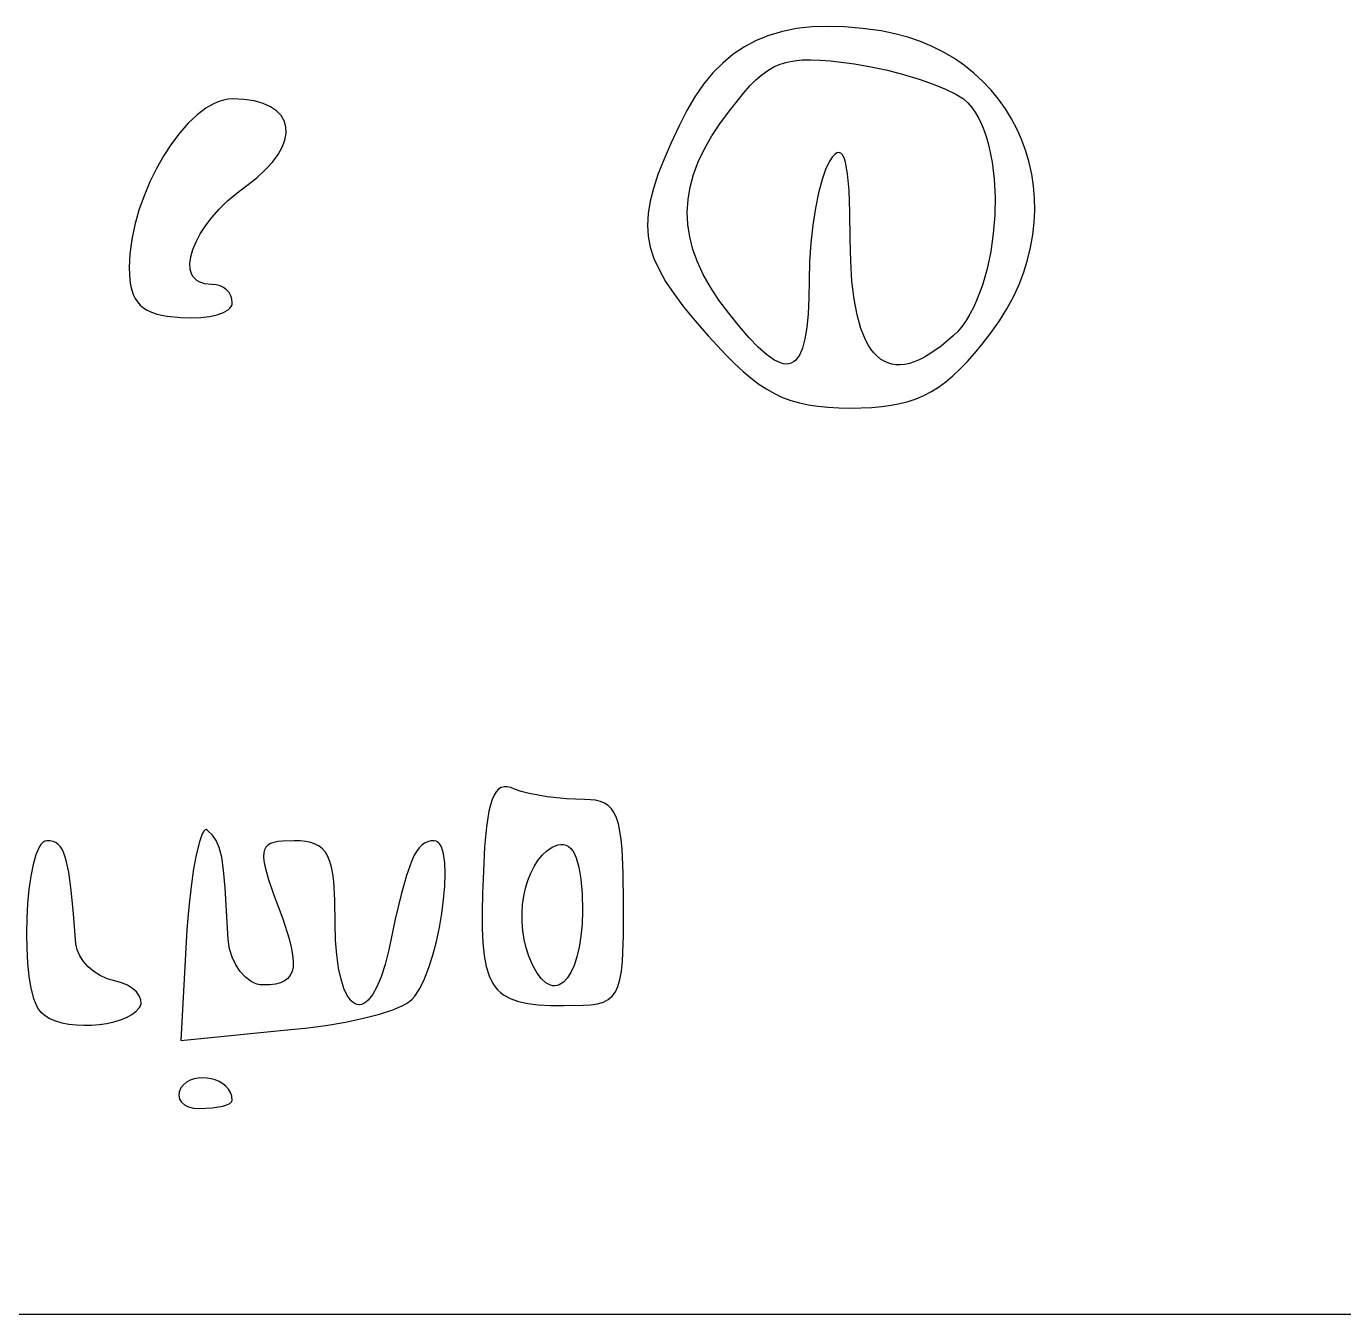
# Model space of a CAD drawing. Extents: x 27 to 7227, y -6929 to 395.
# Drawn here: x 3155 to 3662, y -6929 to -6433 of the extents above; entities that cross this region are included whole.
import ezdxf

# ---------------------------------------------------------------- set-up
doc = ezdxf.new("R2010")
doc.units = 0

msp = doc.modelspace()

# ---------------------------------------------------------------- linework, layer by layer
at = {"layer": 'Layer 1'}
for p, q in [((3446.168541, -6434.707784), (3440.995792, -6436.228815)), ((3451.655225, -6433.626261), (3446.168541, -6434.707784)), ((3457.468633, -6432.976107), (3451.655225, -6433.626261)), ((3463.621555, -6432.749183), (3457.468633, -6432.976107)), ((3470.12678, -6432.93735), (3463.621555, -6432.749183)), ((3476.997098, -6433.532468), (3470.12678, -6432.93735)), ((3484.2453, -6434.5264), (3476.997098, -6433.532468)), ((3489.497684, -6435.57762), (3484.2453, -6434.5264)), ((3494.536128, -6436.936525), (3489.497684, -6435.57762)), ((3431.540938, -6440.621958), (3427.233254, -6443.510348)), ((3436.124187, -6438.197494), (3431.540938, -6440.621958)), ((3440.995792, -6436.228815), (3436.124187, -6438.197494)), ((3499.355981, -6438.589889), (3494.536128, -6436.936525)), ((3503.952593, -6440.524486), (3499.355981, -6438.589889)), ((3508.321313, -6442.72709), (3503.952593, -6440.524486)), ((3427.233254, -6443.510348), (3423.188346, -6446.870802)), ((3447.965219, -6446.527678), (3450.767373, -6445.984493)), ((3450.767373, -6445.984493), (3453.802072, -6445.68083)), ((3453.802072, -6445.68083), (3457.111172, -6445.601572)), ((3457.111172, -6445.601572), (3460.736532, -6445.731605)), ((3460.736532, -6445.731605), (3464.72001, -6446.055814)), ((3464.72001, -6446.055814), (3473.92875, -6447.2263)), ((3512.45749, -6445.184475), (3508.321313, -6442.72709)), ((3516.356472, -6447.883415), (3512.45749, -6445.184475)), ((3419.393423, -6450.711459), (3415.835697, -6455.040458)), ((3423.188346, -6446.870802), (3419.393423, -6450.711459)), ((3438.244882, -6451.397935), (3440.535439, -6449.745513)), ((3440.535439, -6449.745513), (3442.89111, -6448.393073)), ((3442.89111, -6448.393073), (3445.35375, -6447.3255)), ((3445.35375, -6447.3255), (3447.965219, -6446.527678)), ((3473.92875, -6447.2263), (3480.261713, -6448.294452)), ((3480.261713, -6448.294452), (3486.641181, -6449.669563)), ((3486.641181, -6449.669563), (3492.890421, -6451.28652)), ((3520.013609, -6450.810684), (3516.356472, -6447.883415)), ((3523.424251, -6453.953057), (3520.013609, -6450.810684)), ((3415.835697, -6455.040458), (3412.502378, -6459.865939)), ((3431.345303, -6458.306242), (3433.691671, -6455.663184)), ((3433.691671, -6455.663184), (3435.977578, -6453.365453)), ((3435.977578, -6453.365453), (3438.244882, -6451.397935)), ((3492.890421, -6451.28652), (3498.8327, -6453.080213)), ((3498.8327, -6453.080213), (3504.291285, -6454.985529)), ((3504.291285, -6454.985529), (3509.089444, -6456.937356)), ((3526.583745, -6457.297307), (3523.424251, -6453.953057)), ((3230.895509, -6461.137179), (3229.204285, -6461.646256)), ((3232.568712, -6460.825764), (3230.895509, -6461.137179)), ((3234.21895, -6460.72015), (3232.568712, -6460.825764)), ((3238.71132, -6460.920138), (3234.21895, -6460.72015)), ((3242.66186, -6461.501498), (3238.71132, -6460.920138)), ((3412.502378, -6459.865939), (3409.380675, -6465.19604)), ((3426.30375, -6464.6888), (3431.345303, -6458.306242)), ((3509.089444, -6456.937356), (3513.050443, -6458.870584)), ((3513.050443, -6458.870584), (3515.99755, -6460.7201)), ((3515.99755, -6460.7201), (3517.646452, -6462.25927)), ((3529.487442, -6460.830208), (3526.583745, -6457.297307)), ((3532.130689, -6464.538535), (3529.487442, -6460.830208)), ((3224.071895, -6464.278072), (3220.650786, -6466.871713)), ((3225.787536, -6463.224842), (3224.071895, -6464.278072)), ((3227.49998, -6462.344857), (3225.787536, -6463.224842)), ((3229.204285, -6461.646256), (3227.49998, -6462.344857)), ((3246.068245, -6462.436324), (3242.66186, -6461.501498)), ((3248.928151, -6463.696713), (3246.068245, -6462.436324)), ((3251.239251, -6465.254757), (3248.928151, -6463.696713)), ((3252.999221, -6467.082552), (3251.239251, -6465.254757)), ((3409.380675, -6465.19604), (3406.4578, -6471.0389)), ((3422.396809, -6469.853011), (3426.30375, -6464.6888)), ((3517.646452, -6462.25927), (3519.170797, -6464.038687)), ((3519.170797, -6464.038687), (3520.571604, -6466.0428)), ((3520.571604, -6466.0428), (3521.84989, -6468.256058)), ((3534.508838, -6468.409061), (3532.130689, -6464.538535)), ((3217.276186, -6470.060665), (3213.987627, -6473.779818)), ((3220.650786, -6466.871713), (3217.276186, -6470.060665)), ((3254.205735, -6469.152193), (3252.999221, -6467.082552)), ((3254.856469, -6471.435775), (3254.205735, -6469.152193)), ((3254.949096, -6473.905392), (3254.856469, -6471.435775)), ((3406.4578, -6471.0389), (3403.260135, -6477.869296)), ((3419.009605, -6474.93467), (3422.396809, -6469.853011)), ((3521.84989, -6468.256058), (3523.006671, -6470.662908)), ((3523.006671, -6470.662908), (3524.042966, -6473.247801)), ((3536.617235, -6472.42856), (3534.508838, -6468.409061)), ((3213.987627, -6473.779818), (3210.824642, -6477.964059)), ((3253.450732, -6479.291109), (3254.481292, -6476.533138)), ((3254.481292, -6476.533138), (3254.949096, -6473.905392)), ((3416.140975, -6479.944241), (3419.009605, -6474.93467)), ((3524.042966, -6473.247801), (3524.959792, -6475.995183)), ((3524.959792, -6475.995183), (3525.758166, -6478.889505)), ((3538.451231, -6476.583807), (3536.617235, -6472.42856)), ((3210.824642, -6477.964059), (3207.826762, -6482.548275)), ((3251.85509, -6482.1514), (3253.450732, -6479.291109)), ((3403.260135, -6477.869296), (3400.521743, -6484.12182)), ((3413.789757, -6484.892189), (3416.140975, -6479.944241)), ((3467.19956, -6481.489063), (3466.340116, -6482.084573)), ((3467.988077, -6481.320272), (3467.19956, -6481.489063)), ((3468.706832, -6481.584014), (3467.988077, -6481.320272)), ((3469.356986, -6482.286104), (3468.706832, -6481.584014)), ((3525.758166, -6478.889505), (3527.003629, -6485.056759)), ((3540.006175, -6480.861575), (3538.451231, -6476.583807)), ((3541.277415, -6485.248639), (3540.006175, -6480.861575)), ((3207.826762, -6482.548275), (3205.033522, -6487.467355)), ((3246.95926, -6488.067318), (3249.692041, -6485.086105)), ((3249.692041, -6485.086105), (3251.85509, -6482.1514)), ((3400.521743, -6484.12182), (3398.255412, -6489.869723)), ((3411.954787, -6489.788978), (3413.789757, -6484.892189)), ((3464.4038, -6484.5325), (3462.92327, -6487.552471)), ((3465.408584, -6483.10099), (3464.4038, -6484.5325)), ((3466.340116, -6482.084573), (3465.408584, -6483.10099)), ((3469.939702, -6483.432353), (3469.356986, -6482.286104)), ((3470.456144, -6485.028575), (3469.939702, -6483.432353)), ((3471.294852, -6489.594193), (3470.456144, -6485.028575)), ((3527.003629, -6485.056759), (3527.787493, -6491.625153)), ((3542.260302, -6489.731772), (3541.277415, -6485.248639)), ((3205.033522, -6487.467355), (3202.484453, -6492.656185)), ((3239.7752, -6494.05765), (3243.654421, -6491.067135)), ((3243.654421, -6491.067135), (3246.95926, -6488.067318)), ((3398.255412, -6489.869723), (3396.473934, -6495.186256)), ((3410.634904, -6494.645073), (3411.954787, -6489.788978)), ((3461.489249, -6491.725859), (3460.148246, -6496.866631)), ((3462.92327, -6487.552471), (3461.489249, -6491.725859)), ((3471.882413, -6496.029466), (3471.294852, -6489.594193)), ((3527.787493, -6491.625153), (3528.117897, -6498.470274)), ((3542.950183, -6494.297749), (3542.260302, -6489.731772)), ((3202.484453, -6492.656185), (3200.219087, -6498.049654)), ((3235.917499, -6496.970836), (3239.7752, -6494.05765)), ((3396.473934, -6495.186256), (3395.190099, -6500.144671)), ((3409.828943, -6499.470938), (3410.634904, -6494.645073)), ((3472.228129, -6504.380899), (3471.882413, -6496.029466)), ((3543.342407, -6498.933343), (3542.950183, -6494.297749)), ((3200.219087, -6498.049654), (3198.276958, -6503.58265)), ((3229.211333, -6503.173935), (3232.391171, -6500.024713)), ((3232.391171, -6500.024713), (3235.917499, -6496.970836)), ((3395.190099, -6500.144671), (3394.416696, -6504.81822)), ((3409.535744, -6504.277038), (3409.828943, -6499.470938)), ((3460.148246, -6496.866631), (3458.946769, -6502.78875)), ((3528.117897, -6498.470274), (3528.002981, -6505.467713)), ((3543.432325, -6503.625329), (3543.342407, -6498.933343)), ((3198.276958, -6503.58265), (3196.697597, -6509.19006)), ((3223.951587, -6509.577029), (3226.3931, -6506.373156)), ((3226.3931, -6506.373156), (3229.211333, -6503.173935)), ((3394.416696, -6504.81822), (3394.166517, -6509.280154)), ((3409.754142, -6509.073836), (3409.535744, -6504.277038)), ((3458.946769, -6502.78875), (3457.931327, -6509.306182)), ((3472.3413, -6514.695), (3472.228129, -6504.380899)), ((3528.002981, -6505.467713), (3527.450884, -6512.493057)), ((3543.215285, -6508.360481), (3543.432325, -6503.625329)), ((3196.697597, -6509.19006), (3195.520537, -6514.806771)), ((3221.90191, -6512.740209), (3223.951587, -6509.577029)), ((3394.166517, -6509.280154), (3394.45235, -6513.603725)), ((3410.482975, -6513.871797), (3409.754142, -6509.073836)), ((3457.931327, -6509.306182), (3457.148429, -6516.232891)), ((3542.686637, -6513.125573), (3543.215285, -6508.360481)), ((3195.520537, -6514.806771), (3194.78531, -6520.367672)), ((3219.038525, -6518.7631), (3220.259184, -6515.817348)), ((3220.259184, -6515.817348), (3221.90191, -6512.740209)), ((3394.45235, -6513.603725), (3395.286986, -6517.862184)), ((3411.721081, -6518.681386), (3410.482975, -6513.871797)), ((3457.148429, -6516.232891), (3456.644584, -6523.382842)), ((3472.507956, -6523.215216), (3472.3413, -6514.695)), ((3527.450884, -6512.493057), (3526.469744, -6519.421896)), ((3541.841728, -6517.907378), (3542.686637, -6513.125573)), ((3194.78531, -6520.367672), (3194.53145, -6525.80765)), ((3217.923868, -6524.07906), (3218.255048, -6521.53212)), ((3218.255048, -6521.53212), (3219.038525, -6518.7631)), ((3395.286986, -6517.862184), (3396.683216, -6522.128783)), ((3396.683216, -6522.128783), (3398.653829, -6526.476773)), ((3413.467296, -6523.513067), (3411.721081, -6518.681386)), ((3526.469744, -6519.421896), (3525.067701, -6526.129819)), ((3540.675909, -6522.692671), (3541.841728, -6517.907378)), ((3194.53145, -6525.80765), (3194.765544, -6530.467818)), ((3218.060101, -6526.358575), (3217.923868, -6524.07906)), ((3218.678862, -6528.325319), (3218.060101, -6526.358575)), ((3398.653829, -6526.476773), (3401.211616, -6530.979406)), ((3415.720458, -6528.377305), (3413.467296, -6523.513067)), ((3456.644584, -6523.382842), (3456.4663, -6530.57)), ((3473.004825, -6530.915715), (3472.507956, -6523.215216)), ((3525.067701, -6526.129819), (3523.252893, -6532.492414)), ((3539.184528, -6527.468226), (3540.675909, -6522.692671)), ((3194.765544, -6530.467818), (3195.070371, -6532.50839)), ((3219.173915, -6529.17723), (3218.678862, -6528.325319)), ((3219.795268, -6529.933944), (3219.173915, -6529.17723)), ((3220.54481, -6530.589792), (3219.795268, -6529.933944)), ((3221.424432, -6531.139105), (3220.54481, -6530.589792)), ((3222.436022, -6531.576216), (3221.424432, -6531.139105)), ((3223.581471, -6531.895456), (3222.436022, -6531.576216)), ((3226.2815, -6532.15765), (3223.581471, -6531.895456)), ((3227.989923, -6532.301827), (3226.2815, -6532.15765)), ((3229.530914, -6532.715755), (3227.989923, -6532.301827)), ((3401.211616, -6530.979406), (3404.369366, -6535.709934)), ((3418.479405, -6533.284563), (3415.720458, -6528.377305)), ((3456.4663, -6530.57), (3456.371538, -6537.444783)), ((3473.827256, -6537.795334), (3473.004825, -6530.915715)), ((3535.206479, -6536.937218), (3537.362935, -6532.220817)), ((3537.362935, -6532.220817), (3539.184528, -6527.468226)), ((3195.070371, -6532.50839), (3195.511236, -6534.365253)), ((3195.511236, -6534.365253), (3196.096278, -6536.045385)), ((3196.096278, -6536.045385), (3196.833638, -6537.555761)), ((3230.88587, -6533.371529), (3229.530914, -6532.715755)), ((3232.036187, -6534.241244), (3230.88587, -6533.371529)), ((3232.963263, -6535.296993), (3232.036187, -6534.241244)), ((3233.648492, -6536.510873), (3232.963263, -6535.296993)), ((3234.073272, -6537.854977), (3233.648492, -6536.510873)), ((3404.369366, -6535.709934), (3408.13987, -6540.741608)), ((3421.742973, -6538.245307), (3418.479405, -6533.284563)), ((3456.371538, -6537.444783), (3456.080277, -6543.487057)), ((3523.252893, -6532.492414), (3521.03346, -6538.385271)), ((3532.710508, -6541.604202), (3535.206479, -6536.937218)), ((3196.833638, -6537.555761), (3197.731453, -6538.903358)), ((3197.731453, -6538.903358), (3198.797862, -6540.09515)), ((3198.797862, -6540.09515), (3200.041006, -6541.138114)), ((3200.041006, -6541.138114), (3201.469023, -6542.039226)), ((3201.469023, -6542.039226), (3203.090052, -6542.805462)), ((3230.870401, -6543.012801), (3232.681152, -6541.955502)), ((3232.681152, -6541.955502), (3233.340029, -6541.355926)), ((3233.340029, -6541.355926), (3233.822173, -6540.712167)), ((3233.822173, -6540.712167), (3234.11828, -6540.02655)), ((3234.219, -6539.3014), (3234.073272, -6537.854977)), ((3234.11828, -6540.02655), (3234.21905, -6539.3014)), ((3234.21905, -6539.3014), (3234.219, -6539.3014)), ((3408.13987, -6540.741608), (3412.535918, -6546.147679)), ((3425.51, -6543.27), (3421.742973, -6538.245307)), ((3474.970597, -6543.852911), (3473.827256, -6537.795334)), ((3519.774553, -6541.116669), (3518.417541, -6543.683978)), ((3521.03346, -6538.385271), (3519.774553, -6541.116669)), ((3529.870372, -6546.208545), (3532.710508, -6541.604202)), ((3203.090052, -6542.805462), (3204.912233, -6543.443797)), ((3204.912233, -6543.443797), (3206.943704, -6543.961207)), ((3206.943704, -6543.961207), (3209.192604, -6544.364669)), ((3209.192604, -6544.364669), (3214.37525, -6544.85765)), ((3214.37525, -6544.85765), (3218.418416, -6545.009579)), ((3218.418416, -6545.009579), (3222.16393, -6544.882455)), ((3222.16393, -6544.882455), (3225.537375, -6544.494881)), ((3225.537375, -6544.494881), (3228.464337, -6543.865462)), ((3228.464337, -6543.865462), (3230.870401, -6543.012801)), ((3412.535918, -6546.147679), (3417.5703, -6552.0014)), ((3429.651035, -6548.394502), (3425.51, -6543.27)), ((3425.51, -6543.27), (3425.51, -6543.27)), ((3456.080277, -6543.487057), (3455.582051, -6548.701474)), ((3476.430198, -6549.087282), (3474.970597, -6543.852911)), ((3516.963442, -6546.071647), (3515.413275, -6548.264125)), ((3518.417541, -6543.683978), (3516.963442, -6546.071647)), ((3526.681419, -6550.737019), (3529.870372, -6546.208545)), ((3417.5703, -6552.0014), (3424.611745, -6559.576129)), ((3433.449067, -6552.751608), (3429.651035, -6548.394502)), ((3455.582051, -6548.701474), (3454.866397, -6553.092684)), ((3478.201407, -6553.497285), (3476.430198, -6549.087282)), ((3512.0288, -6552.0013), (3507.3973, -6555.898922)), ((3513.768055, -6550.24586), (3512.0288, -6552.0013)), ((3515.413275, -6548.264125), (3513.768055, -6550.24586)), ((3523.139, -6555.1764), (3526.681419, -6550.737019)), ((3436.91456, -6556.336667), (3433.449067, -6552.751608)), ((3440.057978, -6559.145028), (3436.91456, -6556.336667)), ((3453.922849, -6556.665339), (3452.740943, -6559.424088)), ((3454.866397, -6553.092684), (3453.922849, -6556.665339)), ((3479.202412, -6555.392786), (3478.201407, -6553.497285)), ((3480.279575, -6557.081758), (3479.202412, -6555.392786)), ((3481.432315, -6558.564057), (3480.279575, -6557.081758)), ((3507.3973, -6555.898922), (3503.0309, -6558.960549)), ((3520.214085, -6558.722798), (3523.1391, -6555.1763)), ((3523.1391, -6555.1763), (3523.139, -6555.1764)), ((3424.611745, -6559.576129), (3427.884806, -6562.818177)), ((3427.884806, -6562.818177), (3431.039267, -6565.718384)), ((3442.889787, -6561.17204), (3440.057978, -6559.145028)), ((3445.42045, -6562.413053), (3442.889787, -6561.17204)), ((3446.576123, -6562.737356), (3445.42045, -6562.413053)), ((3447.660433, -6562.863415), (3446.576123, -6562.737356)), ((3448.67469, -6562.790648), (3447.660433, -6562.863415)), ((3449.6202, -6562.518475), (3448.67469, -6562.790648)), ((3450.498273, -6562.046314), (3449.6202, -6562.518475)), ((3451.310215, -6561.373583), (3450.498273, -6562.046314)), ((3452.057336, -6560.499702), (3451.310215, -6561.373583)), ((3452.740943, -6559.424088), (3452.057336, -6560.499702)), ((3482.66005, -6559.839538), (3481.432315, -6558.564057)), ((3483.962199, -6560.908054), (3482.66005, -6559.839538)), ((3485.338181, -6561.769461), (3483.962199, -6560.908054)), ((3486.787414, -6562.423614), (3485.338181, -6561.769461)), ((3488.309318, -6562.870366), (3486.787414, -6562.423614)), ((3495.112003, -6562.58047), (3493.305234, -6562.964771)), ((3496.988536, -6561.988043), (3495.112003, -6562.58047)), ((3498.93425, -6561.187344), (3496.988536, -6561.988043)), ((3500.948565, -6560.178228), (3498.93425, -6561.187344)), ((3503.0309, -6558.960549), (3500.948565, -6560.178228)), ((3514.596598, -6564.815851), (3517.375111, -6561.930943)), ((3517.375111, -6561.930943), (3520.214085, -6558.722798)), ((3431.039267, -6565.718384), (3434.110012, -6568.29303)), ((3489.903309, -6563.109573), (3488.309318, -6562.870366)), ((3491.568809, -6563.14109), (3489.903309, -6563.109573)), ((3493.305234, -6562.964771), (3491.568809, -6563.14109)), ((3509.118638, -6569.676418), (3511.852967, -6567.392638)), ((3511.852967, -6567.392638), (3514.596598, -6564.815851)), ((3434.110012, -6568.29303), (3437.131921, -6570.558391)), ((3437.131921, -6570.558391), (3440.139878, -6572.530747)), ((3440.139878, -6572.530747), (3443.168762, -6574.226375)), ((3503.575565, -6573.425421), (3506.368031, -6571.682307)), ((3506.368031, -6571.682307), (3509.118638, -6569.676418)), ((3443.168762, -6574.226375), (3446.253458, -6575.661554)), ((3446.253458, -6575.661554), (3449.428846, -6576.852562)), ((3449.428846, -6576.852562), (3452.729808, -6577.815677)), ((3452.729808, -6577.815677), (3456.191227, -6578.567178)), ((3491.475529, -6578.072432), (3494.691224, -6577.229265)), ((3494.691224, -6577.229265), (3497.762742, -6576.183784)), ((3497.762742, -6576.183784), (3500.715662, -6574.920875)), ((3500.715662, -6574.920875), (3503.575565, -6573.425421)), ((3456.191227, -6578.567178), (3459.847983, -6579.123343)), ((3459.847983, -6579.123343), (3463.73496, -6579.500449)), ((3463.73496, -6579.500449), (3467.887038, -6579.714775)), ((3467.887038, -6579.714775), (3472.3391, -6579.7826)), ((3472.3391, -6579.7826), (3480.707581, -6579.539204)), ((3480.707581, -6579.539204), (3484.509287, -6579.212286)), ((3484.509287, -6579.212286), (3488.090077, -6578.7284)), ((3488.090077, -6578.7284), (3491.475529, -6578.072432)), ((3335.075546, -6728.919346), (3334.326175, -6730.5956)), ((3335.912121, -6727.603535), (3335.075546, -6728.919346)), ((3336.839389, -6726.636539), (3335.912121, -6727.603535)), ((3337.860837, -6726.006733), (3336.839389, -6726.636539)), ((3338.979955, -6725.702488), (3337.860837, -6726.006733)), ((3340.200229, -6725.712177), (3338.979955, -6725.702488)), ((3341.525148, -6726.024174), (3340.200229, -6725.712177)), ((3342.9582, -6726.62685), (3341.525148, -6726.024174)), ((3345.582846, -6727.481061), (3342.9582, -6726.62685)), ((3348.626071, -6728.251557), (3345.582846, -6727.481061)), ((3355.558981, -6729.504194), (3348.626071, -6728.251557)), ((3362.938376, -6730.310346), (3355.558981, -6729.504194)), ((3369.9457, -6730.5956), (3362.938376, -6730.310346)), ((3333.075095, -6735.075947), (3332.130975, -6741.137592)), ((3333.660521, -6732.643925), (3333.075095, -6735.075947)), ((3334.326175, -6730.5956), (3333.660521, -6732.643925)), ((3372.207974, -6730.666332), (3369.9457, -6730.5956)), ((3374.240028, -6730.901006), (3372.207974, -6730.666332)), ((3376.05349, -6731.333341), (3374.240028, -6730.901006)), ((3377.659987, -6731.997058), (3376.05349, -6731.333341)), ((3379.071146, -6732.925874), (3377.659987, -6731.997058)), ((3380.298594, -6734.153509), (3379.071146, -6732.925874)), ((3381.353959, -6735.713682), (3380.298594, -6734.153509)), ((3382.248869, -6737.640113), (3381.353959, -6735.713682)), ((3382.994949, -6739.966519), (3382.248869, -6737.640113)), ((3383.603828, -6742.726621), (3382.994949, -6739.966519)), ((3222.667368, -6743.766939), (3221.549607, -6746.883028)), ((3223.208226, -6742.798394), (3222.667368, -6743.766939)), ((3223.729319, -6742.250753), (3223.208226, -6742.798394)), ((3224.224831, -6742.144945), (3223.729319, -6742.250753)), ((3224.68895, -6742.5019), (3224.224831, -6742.144945)), ((3226.560154, -6744.309539), (3224.68895, -6742.5019)), ((3228.049985, -6746.396228), (3226.560154, -6744.309539)), ((3332.130975, -6741.137592), (3331.465912, -6748.873554)), ((3384.087133, -6745.954136), (3383.603828, -6742.726621)), ((3159.809439, -6748.975871), (3158.566492, -6751.870266)), ((3160.492392, -6747.909464), (3159.809439, -6748.975871)), ((3161.215167, -6747.123273), (3160.492392, -6747.909464)), ((3161.976894, -6746.637063), (3161.215167, -6747.123273)), ((3162.7767, -6746.4706), (3161.976894, -6746.637063)), ((3164.052591, -6746.541332), (3162.7767, -6746.4706)), ((3165.207559, -6746.776006), (3164.052591, -6746.541332)), ((3166.250907, -6747.208341), (3165.207559, -6746.776006)), ((3167.191934, -6747.872058), (3166.250907, -6747.208341)), ((3168.039945, -6748.800874), (3167.191934, -6747.872058)), ((3168.804239, -6750.028509), (3168.039945, -6748.800874)), ((3169.494119, -6751.588682), (3168.804239, -6750.028509)), ((3221.549607, -6746.883028), (3220.422544, -6751.431588)), ((3229.223557, -6749.115434), (3228.049985, -6746.396228)), ((3230.145981, -6752.820625), (3229.223557, -6749.115434)), ((3246.616325, -6749.943256), (3246.321966, -6751.132525)), ((3247.143229, -6748.967928), (3246.616325, -6749.943256)), ((3247.910816, -6748.186774), (3247.143229, -6748.967928)), ((3248.927227, -6747.580028), (3247.910816, -6748.186774)), ((3250.2006, -6747.127924), (3248.927227, -6747.580028)), ((3251.739075, -6746.810696), (3250.2006, -6747.127924)), ((3253.55079, -6746.608576), (3251.739075, -6746.810696)), ((3258.0265, -6746.4706), (3253.55079, -6746.608576)), ((3260.428485, -6746.539394), (3258.0265, -6746.4706)), ((3262.582811, -6746.760503), (3260.428485, -6746.539394)), ((3264.502268, -6747.156019), (3262.582811, -6746.760503)), ((3266.199645, -6747.748034), (3264.502268, -6747.156019)), ((3267.687732, -6748.558641), (3266.199645, -6747.748034)), ((3268.97932, -6749.60993), (3267.687732, -6748.558641)), ((3270.087198, -6750.923994), (3268.97932, -6749.60993)), ((3305.220532, -6750.572673), (3304.239587, -6752.30086)), ((3306.224731, -6749.193301), (3305.220532, -6750.572673)), ((3307.263812, -6748.132513), (3306.224731, -6749.193301)), ((3308.349402, -6747.36008), (3307.263812, -6748.132513)), ((3309.493128, -6746.845771), (3308.349402, -6747.36008)), ((3310.706618, -6746.559354), (3309.493128, -6746.845771)), ((3312.0015, -6746.4706), (3310.706618, -6746.559354)), ((3312.843745, -6746.625678), (3312.0015, -6746.4706)), ((3313.586287, -6747.078702), (3312.843745, -6746.625678)), ((3314.231742, -6747.811361), (3313.586287, -6747.078702)), ((3314.782726, -6748.805341), (3314.231742, -6747.811361)), ((3315.241855, -6750.04233), (3314.782726, -6748.805341)), ((3315.611745, -6751.504014), (3315.241855, -6750.04233)), ((3331.465912, -6748.873554), (3331.052, -6758.37685)), ((3353.631587, -6752.058404), (3355.466165, -6750.355022)), ((3355.466165, -6750.355022), (3357.465849, -6749.00976)), ((3357.465849, -6749.00976), (3359.6225, -6748.0575)), ((3359.6225, -6748.0575), (3360.775918, -6747.871852)), ((3360.775918, -6747.871852), (3361.854922, -6747.911772)), ((3361.854922, -6747.911772), (3362.859512, -6748.179586)), ((3362.859512, -6748.179586), (3363.789688, -6748.677617)), ((3363.789688, -6748.677617), (3364.645449, -6749.408193)), ((3364.645449, -6749.408193), (3365.426797, -6750.373638)), ((3365.426797, -6750.373638), (3366.13373, -6751.576277)), ((3384.456491, -6749.682786), (3384.087133, -6745.954136)), ((3384.899876, -6758.778362), (3384.456491, -6749.682786)), ((3157.493302, -6755.648327), (3156.596845, -6760.151924)), ((3158.566492, -6751.870266), (3157.493302, -6755.648327)), ((3170.118888, -6753.515113), (3169.494119, -6751.588682)), ((3171.210294, -6758.601621), (3170.118888, -6753.515113)), ((3220.422544, -6751.431588), (3219.332688, -6757.245186)), ((3230.88237, -6757.865269), (3230.145981, -6752.820625)), ((3246.321966, -6751.132525), (3246.252012, -6752.5555)), ((3246.252012, -6752.5555), (3246.398324, -6754.231948)), ((3246.398324, -6754.231948), (3246.752763, -6756.181635)), ((3271.024156, -6752.522925), (3270.087198, -6750.923994)), ((3271.802985, -6754.428814), (3271.024156, -6752.522925)), ((3272.436473, -6756.663754), (3271.802985, -6754.428814)), ((3303.270269, -6754.408094), (3301.320003, -6759.880622)), ((3304.239587, -6752.30086), (3303.270269, -6754.408094)), ((3316.094273, -6755.028217), (3315.611745, -6751.504014)), ((3316.251241, -6759.231449), (3316.094273, -6755.028217)), ((3350.490305, -6756.400002), (3351.970254, -6754.085025)), ((3351.970254, -6754.085025), (3353.631587, -6752.058404)), ((3366.13373, -6751.576277), (3366.76625, -6753.018437)), ((3366.76625, -6753.018437), (3367.808047, -6756.63062)), ((3156.596845, -6760.151924), (3155.884097, -6765.222928)), ((3172.152872, -6765.557786), (3171.210294, -6758.601621)), ((3219.332688, -6757.245186), (3218.326548, -6764.156392)), ((3231.497837, -6764.602834), (3230.88237, -6757.865269)), ((3246.752763, -6756.181635), (3248.053463, -6760.979792)), ((3272.937412, -6759.249837), (3272.436473, -6756.663754)), ((3273.31859, -6762.209153), (3272.937412, -6759.249837)), ((3301.320003, -6759.880622), (3299.276716, -6767.232102)), ((3316.103575, -6763.967206), (3316.251241, -6759.231449)), ((3331.052, -6758.37685), (3330.684581, -6766.543019)), ((3348.107118, -6761.755496), (3349.19988, -6758.968453)), ((3349.19988, -6758.968453), (3350.490305, -6756.400002)), ((3367.808047, -6756.63062), (3368.552188, -6761.228789)), ((3385.027, -6770.2831), (3384.899876, -6758.778362)), ((3155.884097, -6765.222928), (3155.362036, -6770.703209)), ((3173.021036, -6774.653362), (3172.152872, -6765.557786)), ((3218.326548, -6764.156392), (3217.450632, -6771.997774)), ((3232.62645, -6784.5706), (3231.497837, -6764.602834)), ((3248.053463, -6760.979792), (3250.089, -6767.1081)), ((3273.772826, -6769.335857), (3273.31859, -6762.209153)), ((3315.672206, -6769.088987), (3316.103575, -6763.967206)), ((3346.547135, -6767.845832), (3347.220156, -6764.72625)), ((3347.220156, -6764.72625), (3348.107118, -6761.755496)), ((3368.552188, -6761.228789), (3368.998672, -6766.831548)), ((3155.362036, -6770.703209), (3155.037638, -6776.434637)), ((3250.089, -6767.1081), (3253.694979, -6776.585027)), ((3273.9015, -6778.2206), (3273.772826, -6769.335857)), ((3299.276716, -6767.232102), (3297.047388, -6776.70438)), ((3314.978063, -6774.450287), (3315.672206, -6769.088987)), ((3330.684581, -6766.543019), (3330.493895, -6773.811569)), ((3346.096194, -6771.079359), (3346.547135, -6767.845832)), ((3368.998672, -6766.831548), (3369.1475, -6773.4575)), ((3384.949583, -6783.155233), (3385.0271, -6770.28315)), ((3385.0271, -6770.28315), (3385.027, -6770.2831)), ((3173.8892, -6786.1581), (3173.021036, -6774.653362)), ((3217.450632, -6771.997774), (3216.75145, -6780.6019)), ((3314.042073, -6779.904606), (3314.978063, -6774.450287)), ((3330.493895, -6773.811569), (3330.507847, -6780.23366)), ((3345.875471, -6774.391951), (3346.096194, -6771.079359)), ((3345.893105, -6777.748725), (3345.875471, -6774.391951)), ((3369.1475, -6773.4575), (3369.002935, -6778.598078)), ((3155.037638, -6776.434637), (3154.917877, -6782.259084)), ((3216.75145, -6780.6019), (3214.3702, -6823.4644)), ((3253.694979, -6776.585027), (3256.166141, -6784.285325)), ((3274.054785, -6784.711094), (3273.9015, -6778.2206)), ((3297.047388, -6776.70438), (3294.539, -6788.5393)), ((3312.885167, -6785.305439), (3314.042073, -6779.904606)), ((3330.507847, -6780.23366), (3330.754345, -6785.860452)), ((3346.157237, -6781.114799), (3345.893105, -6777.748725)), ((3369.002935, -6778.598078), (3368.586294, -6783.29101)), ((3154.917877, -6782.259084), (3155.009732, -6788.018417)), ((3233.17372, -6788.055659), (3232.62645, -6784.5706)), ((3256.166141, -6784.285325), (3256.970353, -6787.518654)), ((3274.495262, -6790.481863), (3274.054785, -6784.711094)), ((3311.528273, -6790.506284), (3312.885167, -6785.305439)), ((3330.754345, -6785.860452), (3331.261291, -6790.743103)), ((3346.676003, -6784.455291), (3346.157237, -6781.114799)), ((3347.457545, -6787.735318), (3346.676003, -6784.455291)), ((3368.586294, -6783.29101), (3367.923156, -6787.51653)), ((3384.555803, -6792.892623), (3384.949583, -6783.155233)), ((3155.009732, -6788.018417), (3155.320178, -6793.554509)), ((3174.439571, -6788.530048), (3173.8892, -6786.1581)), ((3175.464327, -6790.846186), (3174.439571, -6788.530048)), ((3176.91696, -6793.050703), (3175.464327, -6790.846186)), ((3234.176772, -6791.317475), (3233.17372, -6788.055659)), ((3256.970353, -6787.518654), (3257.483884, -6790.367123)), ((3257.483884, -6790.367123), (3257.70441, -6792.8505)), ((3275.193863, -6795.520117), (3274.495262, -6790.481863)), ((3294.539, -6788.5393), (3293.129977, -6794.187591)), ((3309.99232, -6795.360639), (3311.528273, -6790.506284)), ((3331.261291, -6790.743103), (3332.056592, -6794.932774)), ((3348.51, -6790.92), (3347.457545, -6787.735318)), ((3350.049828, -6794.569592), (3348.51, -6790.92)), ((3348.51, -6790.92), (3348.51, -6790.92)), ((3367.923156, -6787.51653), (3367.039102, -6791.25487)), ((3155.320178, -6793.554509), (3155.856192, -6798.70923)), ((3178.750963, -6795.087788), (3176.91696, -6793.050703)), ((3180.919826, -6796.90163), (3178.750963, -6795.087788)), ((3235.570494, -6794.281635), (3234.176772, -6791.317475)), ((3237.289775, -6796.873725), (3235.570494, -6794.281635)), ((3257.629606, -6794.98855), (3257.257146, -6796.801039)), ((3257.70441, -6792.8505), (3257.629606, -6794.98855)), ((3276.12152, -6799.813066), (3275.193863, -6795.520117)), ((3293.129977, -6794.187591), (3291.601195, -6798.937103)), ((3308.298238, -6799.722001), (3309.99232, -6795.360639)), ((3332.056592, -6794.932774), (3333.168154, -6798.480624)), ((3351.675698, -6797.494807), (3350.049828, -6794.569592)), ((3365.95971, -6794.486265), (3364.710562, -6797.190948)), ((3367.039102, -6791.25487), (3365.95971, -6794.486265)), ((3384.164738, -6796.722428), (3384.555803, -6792.892623)), ((3155.856192, -6798.70923), (3156.62475, -6803.324449)), ((3183.377042, -6798.43642), (3180.919826, -6796.90163)), ((3186.076103, -6799.636347), (3183.377042, -6798.43642)), ((3188.9705, -6800.4456), (3186.076103, -6799.636347)), ((3191.528483, -6801.182006), (3188.9705, -6800.4456)), ((3193.807414, -6802.169555), (3191.528483, -6801.182006)), ((3239.269503, -6799.01933), (3237.289775, -6796.873725)), ((3241.444566, -6800.644038), (3239.269503, -6799.01933)), ((3242.585, -6801.2378), (3241.444566, -6800.644038)), ((3243.749852, -6801.673432), (3242.585, -6801.2378)), ((3252.744246, -6801.190705), (3250.848629, -6801.67188)), ((3254.33058, -6800.4828), (3252.744246, -6801.190705)), ((3255.609959, -6799.528398), (3254.33058, -6800.4828)), ((3256.584706, -6798.307733), (3255.609959, -6799.528398)), ((3257.257146, -6796.801039), (3256.584706, -6798.307733)), ((3277.249164, -6803.347921), (3276.12152, -6799.813066)), ((3291.601195, -6798.937103), (3289.98172, -6802.800625)), ((3306.466954, -6803.443867), (3308.298238, -6799.722001)), ((3333.168154, -6798.480624), (3334.623881, -6801.437812)), ((3353.362029, -6799.715412), (3351.675698, -6797.494807)), ((3355.083242, -6801.251173), (3353.362029, -6799.715412)), ((3356.813757, -6802.121858), (3355.083242, -6801.251173)), ((3361.805313, -6800.941112), (3360.200372, -6801.947061)), ((3363.317236, -6799.349153), (3361.805313, -6800.941112)), ((3364.710562, -6797.190948), (3363.317236, -6799.349153)), ((3382.843104, -6802.577497), (3383.603915, -6799.932503)), ((3383.603915, -6799.932503), (3384.164738, -6796.722428)), ((3156.62475, -6803.324449), (3157.632828, -6807.242037)), ((3195.751481, -6803.361739), (3193.807414, -6802.169555)), ((3197.304875, -6804.71205), (3195.751481, -6803.361739)), ((3198.411784, -6806.17398), (3197.304875, -6804.71205)), ((3199.016398, -6807.70102), (3198.411784, -6806.17398)), ((3244.930981, -6801.941633), (3243.749852, -6801.673432)), ((3246.12025, -6802.0331), (3244.930981, -6801.941633)), ((3248.641406, -6801.946089), (3246.12025, -6802.0331)), ((3250.848629, -6801.67188), (3248.641406, -6801.946089)), ((3278.547728, -6806.111892), (3277.249164, -6803.347921)), ((3279.988144, -6808.09219), (3278.547728, -6806.111892)), ((3288.300621, -6805.790947), (3286.586966, -6807.920858)), ((3289.98172, -6802.800625), (3288.300621, -6805.790947)), ((3303.508559, -6807.507136), (3304.519399, -6806.379734)), ((3304.519399, -6806.379734), (3306.466954, -6803.443867)), ((3334.623881, -6801.437812), (3335.489527, -6802.710896)), ((3335.489527, -6802.710896), (3336.451679, -6803.855499)), ((3336.451679, -6803.855499), (3337.513825, -6804.878016)), ((3337.513825, -6804.878016), (3338.679454, -6805.784843)), ((3338.679454, -6805.784843), (3341.33511, -6807.277004)), ((3357.674508, -6802.313973), (3356.813757, -6802.121858)), ((3358.527993, -6802.347231), (3357.674508, -6802.313973)), ((3359.371013, -6802.224104), (3358.527993, -6802.347231)), ((3360.200372, -6801.947061), (3359.371013, -6802.224104)), ((3379.058438, -6807.668465), (3380.600596, -6806.39083)), ((3380.600596, -6806.39083), (3381.852075, -6804.712056)), ((3381.852075, -6804.712056), (3382.843104, -6802.577497)), ((3157.632828, -6807.242037), (3158.887403, -6810.303864)), ((3158.887403, -6810.303864), (3159.609306, -6811.464451)), ((3159.609306, -6811.464451), (3160.39545, -6812.3518)), ((3197.230419, -6812.177392), (3198.49545, -6810.7643)), ((3198.49545, -6810.7643), (3198.4955, -6810.7644)), ((3198.4955, -6810.7644), (3198.859431, -6810.011927)), ((3198.859431, -6810.011927), (3199.062907, -6809.246663)), ((3199.062907, -6809.246663), (3199.016398, -6807.70102)), ((3280.752463, -6808.784465), (3279.988144, -6808.09219)), ((3281.541344, -6809.276025), (3280.752463, -6808.784465)), ((3282.351154, -6809.565272), (3281.541344, -6809.276025)), ((3283.178259, -6809.650608), (3282.351154, -6809.565272)), ((3284.019027, -6809.530433), (3283.178259, -6809.650608)), ((3284.869823, -6809.203149), (3284.019027, -6809.530433)), ((3285.727014, -6808.667157), (3284.869823, -6809.203149)), ((3286.586966, -6807.920858), (3285.727014, -6808.667157)), ((3296.027189, -6811.570552), (3299.940123, -6809.934993)), ((3299.940123, -6809.934993), (3301.391971, -6809.144538)), ((3301.391971, -6809.144538), (3302.4764, -6808.38315)), ((3302.4764, -6808.38315), (3302.4765, -6808.3831)), ((3302.4765, -6808.3831), (3303.508559, -6807.507136)), ((3341.33511, -6807.277004), (3344.446552, -6808.383142)), ((3344.446552, -6808.383142), (3348.041687, -6809.154416)), ((3348.041687, -6809.154416), (3352.14842, -6809.641986)), ((3352.14842, -6809.641986), (3356.794656, -6809.897011)), ((3356.794656, -6809.897011), (3362.0083, -6809.97065)), ((3362.0083, -6809.97065), (3369.378395, -6809.860579)), ((3369.378395, -6809.860579), (3372.385578, -6809.641019)), ((3372.385578, -6809.641019), (3374.981159, -6809.238912)), ((3374.981159, -6809.238912), (3377.195369, -6808.59961)), ((3377.195369, -6808.59961), (3379.058438, -6807.668465)), ((3160.39545, -6812.3518), (3161.939542, -6813.729235)), ((3161.939542, -6813.729235), (3163.855706, -6814.888079)), ((3163.855706, -6814.888079), (3166.08813, -6815.832983)), ((3166.08813, -6815.832983), (3168.581004, -6816.568597)), ((3168.581004, -6816.568597), (3171.278517, -6817.099572)), ((3185.882288, -6816.84765), (3188.635609, -6816.248461)), ((3188.635609, -6816.248461), (3191.202893, -6815.477191)), ((3191.202893, -6815.477191), (3193.52833, -6814.538488)), ((3193.52833, -6814.538488), (3195.556109, -6813.437005)), ((3195.556109, -6813.437005), (3197.230419, -6812.177392)), ((3270.329567, -6817.647701), (3277.888788, -6816.328401)), ((3277.888788, -6816.328401), (3284.815488, -6814.832369)), ((3284.815488, -6814.832369), (3290.923633, -6813.224715)), ((3290.923633, -6813.224715), (3296.027189, -6811.570552)), ((3171.278517, -6817.099572), (3174.124858, -6817.43056)), ((3174.124858, -6817.43056), (3177.064216, -6817.56621)), ((3177.064216, -6817.56621), (3180.040781, -6817.511175)), ((3180.040781, -6817.511175), (3182.998742, -6817.270104)), ((3182.998742, -6817.270104), (3185.882288, -6816.84765)), ((3214.3702, -6823.4644), (3254.0577, -6819.49565)), ((3254.0577, -6819.49565), (3262.32386, -6818.725154)), ((3262.32386, -6818.725154), (3270.329567, -6817.647701)), ((3214.3707, -6841.7205), (3213.73353, -6843.20103)), ((3215.378391, -6840.500815), (3214.3707, -6841.7205)), ((3216.590722, -6839.515998), (3215.378391, -6840.500815)), ((3217.970485, -6838.759071), (3216.590722, -6839.515998)), ((3219.480473, -6838.22306), (3217.970485, -6838.759071)), ((3221.08348, -6837.900988), (3219.480473, -6838.22306)), ((3222.742298, -6837.785878), (3221.08348, -6837.900988)), ((3224.419719, -6837.870756), (3222.742298, -6837.785878)), ((3226.078538, -6838.148644), (3224.419719, -6837.870756)), ((3227.681545, -6838.612566), (3226.078538, -6838.148644)), ((3229.191535, -6839.255547), (3227.681545, -6838.612566)), ((3230.5713, -6840.070611), (3229.191535, -6839.255547)), ((3231.783633, -6841.05078), (3230.5713, -6840.070611)), ((3232.791326, -6842.18908), (3231.783633, -6841.05078)), ((3213.73353, -6843.20103), (3213.589352, -6844.635051)), ((3213.589352, -6844.635051), (3213.910263, -6845.976054)), ((3213.910263, -6845.976054), (3214.668356, -6847.177531)), ((3233.557174, -6843.478534), (3232.791326, -6842.18908)), ((3234.043967, -6844.912166), (3233.557174, -6843.478534)), ((3233.961752, -6847.075212), (3234.21445, -6846.483)), ((3234.2145, -6846.483), (3234.043967, -6844.912166)), ((3234.21445, -6846.483), (3234.2145, -6846.483)), ((3214.668356, -6847.177531), (3215.835727, -6848.192973)), ((3215.835727, -6848.192973), (3217.38447, -6848.975871)), ((3217.38447, -6848.975871), (3219.286679, -6849.479716)), ((3219.286679, -6849.479716), (3221.51445, -6849.658)), ((3221.51445, -6849.658), (3226.512595, -6849.385148)), ((3226.512595, -6849.385148), (3230.543356, -6848.665812)), ((3230.543356, -6848.665812), (3232.079697, -6848.185222)), ((3232.079697, -6848.185222), (3233.234665, -6847.64882)), ((3233.234665, -6847.64882), (3233.961752, -6847.075212)), ((3627.12455, -6929.0328), (27.46455, -6929.0328)), ((7226.78455, -6929.0328), (3627.12455, -6929.0328))]:
    msp.add_line(p, q, dxfattribs=at)

doc.saveas('drawing.dxf')
